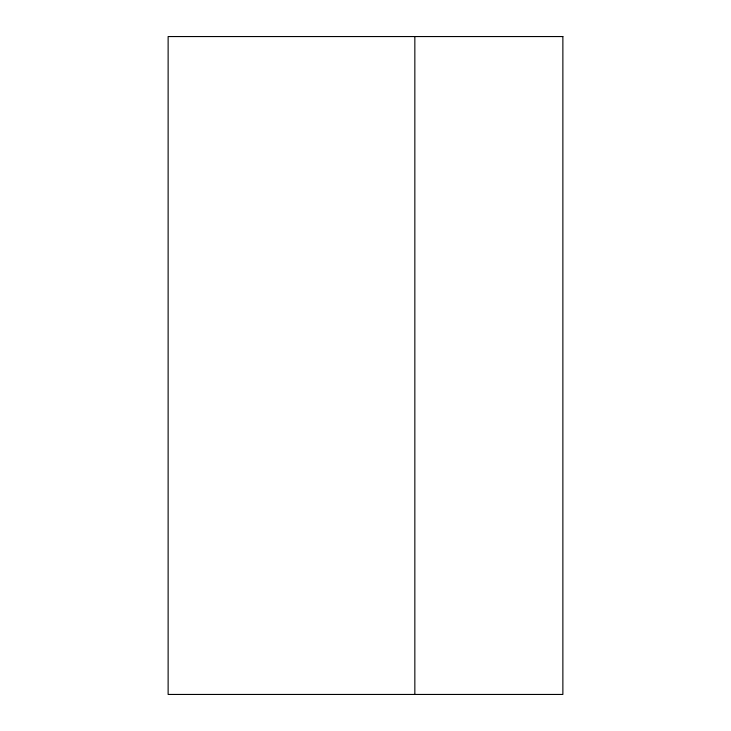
<?xml version="1.0" encoding="UTF-8"?>
<svg xmlns="http://www.w3.org/2000/svg" width="731" height="731" viewBox="0 0 731 731"><rect width="100%" height="100%" fill="white"/><g stroke="black" fill="none" stroke-linecap="round" stroke-linejoin="round"><path stroke-width="1.1" d="M414.842 36.55L414.842 694.45M562.87 36.55L168.13 36.55L168.13 694.45L562.87 694.45L562.87 36.55"/></g></svg>
